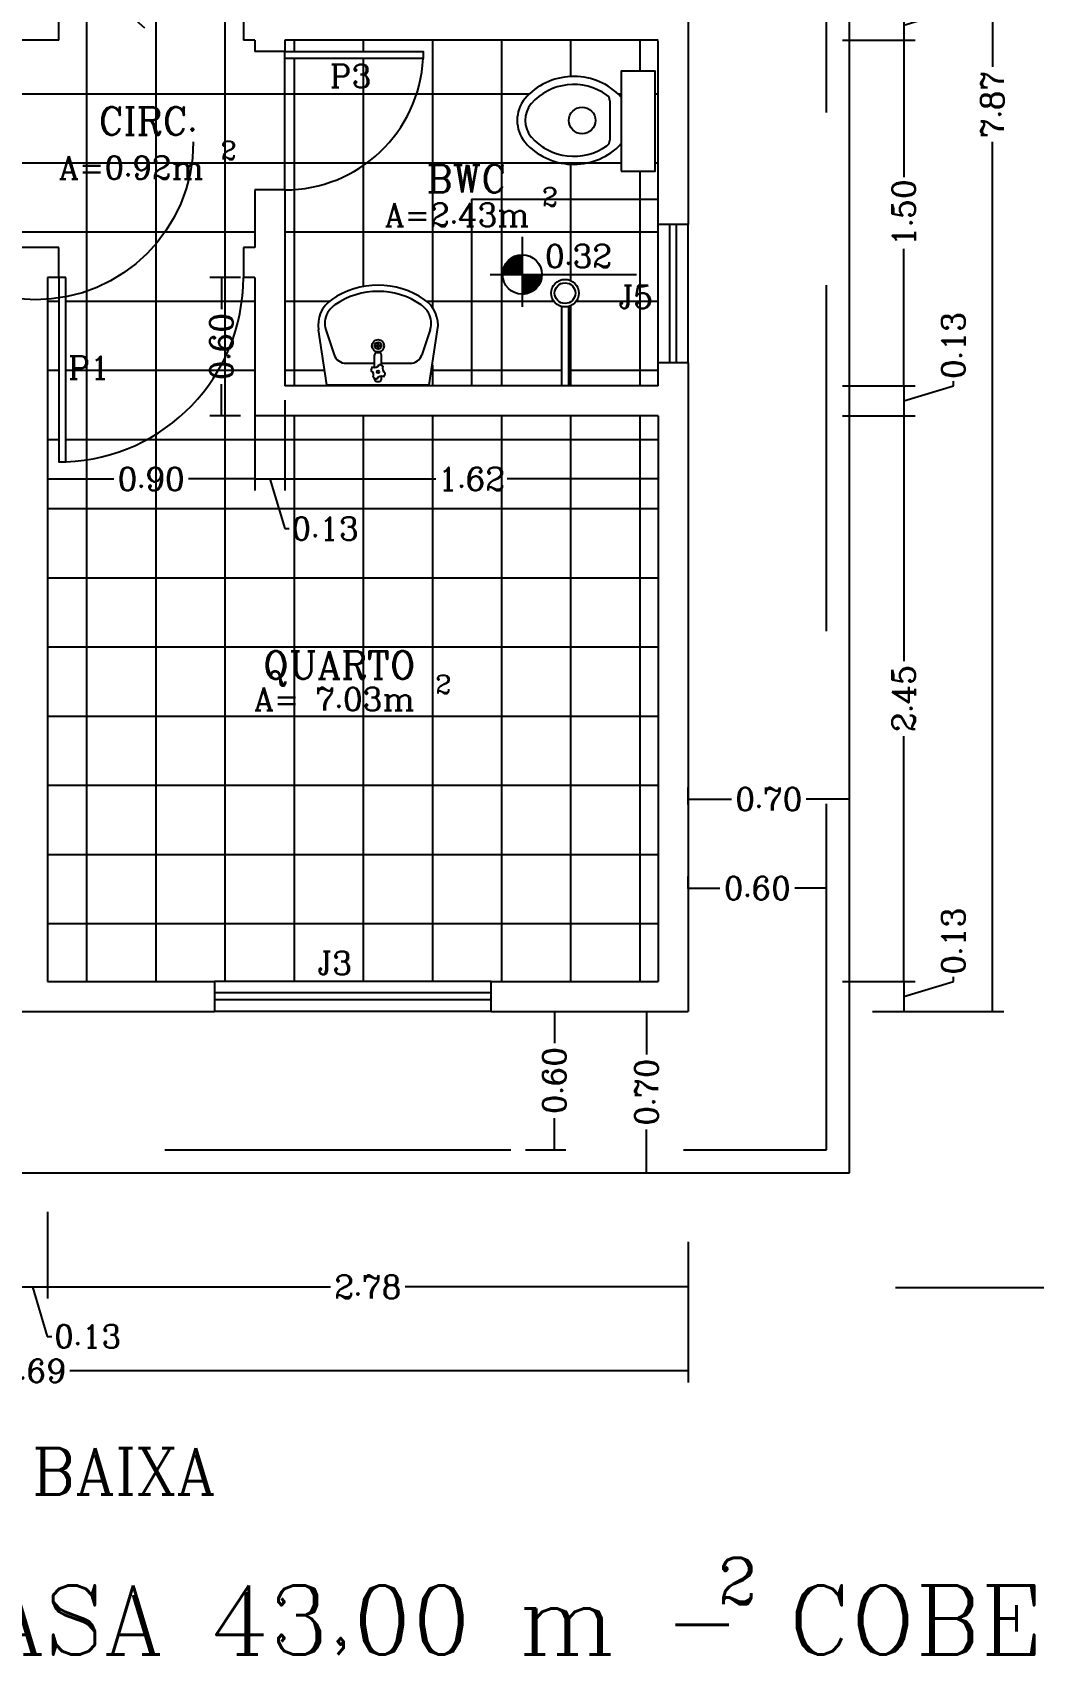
# Model space of a CAD drawing. Extents: x 374.2 to 444.1, y -26.3 to 30.2.
# Drawn here: x 378.37 to 382.72, y -25.39 to -18.35 of the extents above; entities that cross this region are included whole.
import ezdxf

# ---------------------------------------------------------------- set-up
doc = ezdxf.new("R2010")
doc.units = 0
doc.header["$LTSCALE"] = 20
doc.header["$MEASUREMENT"] = 0
doc.linetypes.add('DASHED2', pattern=[0.375, 0.25, -0.125])
doc.layers.get('0').update_dxf_attribs({"linetype": 'CONTINUOUS'})
doc.layers.get('DEFPOINTS').update_dxf_attribs({"linetype": 'CONTINUOUS'})
for name, color, linetype in [('APARELHOS', 244, 'CONTINUOUS'), ('CONCRETO', 5, 'CONTINUOUS'), ('COTAS', 244, 'CONTINUOUS'), ('JANELA', 5, 'CONTINUOUS'), ('PAREDE', 7, 'CONTINUOUS'), ('PISO', 30, 'CONTINUOUS'), ('PORTA', 1, 'CONTINUOUS'), ('PORTA2', 30, 'CONTINUOUS'), ('PROJEÇÃO', 30, 'DASHED2'), ('TEXTO', 1, 'CONTINUOUS'), ('VISTAL', 30, 'CONTINUOUS')]:
    doc.layers.add(name, color=color, linetype=linetype)
doc.styles.add('ROMANC', font='ROMANC.SHX')
doc.dimstyles.get("Standard").update_dxf_attribs({"dimtxt": 0.1, "dimasz": 0.18, "dimexe": 0.05, "dimexo": 0.0625, "dimgap": 0.01, "dimtad": 0, "dimzin": 0, "dimdsep": 46, "dimtxsty": 'ROMANC', "dimblk1": 'NONE', "dimblk2": 'NONE', "dimsah": 1, "dimcen": 0.09, "dimclrd": 30, "dimclre": 30, "dimadec": 0, "dimazin": 0, "dimtfac": 1, "dimtdec": 4, "dimtofl": 0, "dimtmove": 1, "dimatfit": 3, "dimldrblk": 'NONE', "dimfxl": 1, "dimtolj": 1, "dimtzin": 0, "dimarcsym": 0})

# ---------------------------------------------------------------- blocks, each defined once
blk = doc.blocks.new('*D117')
at = {"layer": 'COTAS', "color": 30, "linetype": 'Continuous', "lineweight": -2, "transparency": 16777216}
for p, q in [((382.0177, -14.7303), (382.5879, -14.7303)), ((382.5379, -14.7303), (382.5379, -18.5029)), ((382.5379, -22.6003), (382.5379, -18.8277)), ((382.0177, -22.6003), (382.5879, -22.6003))]:
    blk.add_line(p, q, dxfattribs=at)
at = {"layer": 'DEFPOINTS', "color": 0, "linetype": 'Continuous', "transparency": 16777216}
for p in [(381.2177, -14.7303), (381.2177, -22.6003), (382.5379, -22.6003)]:
    blk.add_point(p, dxfattribs=at)
at = {"layer": 'COTAS', "color": 0, "linetype": 'Continuous', "transparency": 16777216, "insert": (382.5379, -18.6653), "char_height": 0.1, "attachment_point": 5, "rotation": 90, "style": 'ROMANC'}
blk.add_mtext('\\A1;7.87', dxfattribs=at)
blk = doc.blocks.new('_NONE')
at = {"color": 0, "linetype": 'ByBlock'}
blk.add_circle((0, 0), 0.25, dxfattribs=at)
blk = doc.blocks.new('*D115')
at = {"layer": 'COTAS', "color": 30, "linetype": 'Continuous', "lineweight": -2, "transparency": 16777216}
for p, q in [((382.1532, -20.0161), (382.1532, -21.0808)), ((382.1532, -22.4703), (382.1532, -21.4056)), ((381.8877, -22.4703), (382.2032, -22.4703))]:
    blk.add_line(p, q, dxfattribs=at)
at = {"layer": 'DEFPOINTS', "color": 0, "linetype": 'Continuous', "transparency": 16777216}
for p in [(381.0877, -20.0161), (381.0877, -22.4703), (382.1532, -22.4703)]:
    blk.add_point(p, dxfattribs=at)
at = {"layer": 'COTAS', "color": 0, "linetype": 'Continuous', "transparency": 16777216, "insert": (382.1532, -21.2432), "char_height": 0.1, "attachment_point": 5, "rotation": 90, "style": 'ROMANC'}
blk.add_mtext('\\A1;2.45', dxfattribs=at)
blk = doc.blocks.new('*D104')
at = {"layer": 'COTAS', "color": 30, "linetype": 'Continuous', "lineweight": -2, "transparency": 16777216}
for p, q in [((375.5277, -22.7503), (375.5277, -24.2095)), ((381.2177, -23.6003), (381.2177, -24.2095)), ((375.5277, -24.1595), (378.2103, -24.1595)), ((381.2177, -24.1595), (378.5351, -24.1595))]:
    blk.add_line(p, q, dxfattribs=at)
at = {"layer": 'DEFPOINTS', "color": 0, "linetype": 'Continuous', "transparency": 16777216}
for p in [(375.5277, -21.7503), (381.2177, -22.6003), (381.2177, -24.1595)]:
    blk.add_point(p, dxfattribs=at)
at = {"layer": 'COTAS', "color": 0, "linetype": 'Continuous', "transparency": 16777216, "insert": (378.3727, -24.1595), "char_height": 0.1, "attachment_point": 5, "style": 'ROMANC'}
blk.add_mtext('\\A1;5.69', dxfattribs=at)
blk = doc.blocks.new('*D103')
at = {"layer": 'COTAS', "color": 30, "linetype": 'Continuous', "lineweight": -2, "transparency": 16777216}
for p, q in [((381.2177, -23.6003), (381.2177, -23.8451)), ((378.4377, -23.7951), (379.6653, -23.7951)), ((381.2177, -23.7951), (379.9901, -23.7951))]:
    blk.add_line(p, q, dxfattribs=at)
at = {"layer": 'DEFPOINTS', "color": 0, "linetype": 'Continuous', "transparency": 16777216}
for p in [(378.4377, -22.4703), (381.2177, -22.6003), (381.2177, -23.7951)]:
    blk.add_point(p, dxfattribs=at)
at = {"layer": 'COTAS', "color": 0, "linetype": 'Continuous', "transparency": 16777216, "insert": (379.8277, -23.7951), "char_height": 0.1, "attachment_point": 5, "style": 'ROMANC'}
blk.add_mtext('\\A1;2.78', dxfattribs=at)
blk = doc.blocks.new('*D102')
at = {"layer": 'COTAS', "color": 30, "linetype": 'Continuous', "lineweight": -2, "transparency": 16777216}
for p, q in [((378.4377, -23.4703), (378.4377, -23.8451)), ((378.3077, -23.7951), (378.4377, -23.7951)), ((378.3727, -23.7951), (378.4372, -24.0101)), ((378.4372, -24.0101), (378.4572, -24.0101))]:
    blk.add_line(p, q, dxfattribs=at)
at = {"layer": 'DEFPOINTS', "color": 0, "linetype": 'Continuous', "transparency": 16777216}
for p in [(378.4377, -22.4703), (378.3077, -22.6003), (378.4377, -23.7951)]:
    blk.add_point(p, dxfattribs=at)
at = {"layer": 'COTAS', "color": 0, "linetype": 'Continuous', "transparency": 16777216, "insert": (378.6124, -24.0101), "char_height": 0.1, "attachment_point": 5, "style": 'ROMANC'}
blk.add_mtext('\\A1;0.13', dxfattribs=at)
blk = doc.blocks.new('*D127')
at = {"layer": 'COTAS', "color": 30, "linetype": 'Continuous', "lineweight": -2, "transparency": 16777216}
for p, q in [((381.2177, -22.0664), (381.2177, -22.0155)), ((381.8177, -22.0664), (381.8177, -22.0155)), ((381.2177, -22.0655), (381.3553, -22.0655)), ((381.8177, -22.0655), (381.6801, -22.0655))]:
    blk.add_line(p, q, dxfattribs=at)
at = {"layer": 'DEFPOINTS', "color": 0, "linetype": 'Continuous', "transparency": 16777216}
for p in [(381.8177, -22.0655), (381.2177, -22.1289), (381.8177, -22.1289)]:
    blk.add_point(p, dxfattribs=at)
at = {"layer": 'COTAS', "color": 0, "linetype": 'Continuous', "transparency": 16777216, "insert": (381.5177, -22.0655), "char_height": 0.1, "attachment_point": 5, "style": 'ROMANC'}
blk.add_mtext('\\A1;0.60', dxfattribs=at)
blk = doc.blocks.new('*D126')
at = {"layer": 'COTAS', "color": 30, "linetype": 'Continuous', "lineweight": -2, "transparency": 16777216}
for p, q in [((380.5116, -22.6003), (380.6874, -22.6003)), ((380.6374, -22.6003), (380.6374, -22.7379)), ((380.6374, -23.2003), (380.6374, -23.0627)), ((380.5116, -23.2003), (380.6874, -23.2003))]:
    blk.add_line(p, q, dxfattribs=at)
at = {"layer": 'DEFPOINTS', "color": 0, "linetype": 'Continuous', "transparency": 16777216}
for p in [(380.4491, -22.6003), (380.6374, -22.6003), (380.4491, -23.2003)]:
    blk.add_point(p, dxfattribs=at)
at = {"layer": 'COTAS', "color": 0, "linetype": 'Continuous', "transparency": 16777216, "insert": (380.6374, -22.9003), "char_height": 0.1, "attachment_point": 5, "rotation": 90, "style": 'ROMANC'}
blk.add_mtext('\\A1;0.60', dxfattribs=at)
blk = doc.blocks.new('*D125')
at = {"layer": 'COTAS', "color": 30, "linetype": 'Continuous', "lineweight": -2, "transparency": 16777216}
for p, q in [((381.0369, -22.6003), (381.0369, -22.7879)), ((381.08, -22.6003), (381.0869, -22.6003)), ((381.0369, -23.3003), (381.0369, -23.1127)), ((381.08, -23.3003), (381.0869, -23.3003))]:
    blk.add_line(p, q, dxfattribs=at)
at = {"layer": 'DEFPOINTS', "color": 0, "linetype": 'Continuous', "transparency": 16777216}
for p in [(381.0175, -22.6003), (381.0369, -22.6003), (381.0175, -23.3003)]:
    blk.add_point(p, dxfattribs=at)
at = {"layer": 'COTAS', "color": 0, "linetype": 'Continuous', "transparency": 16777216, "insert": (381.0369, -22.9503), "char_height": 0.1, "attachment_point": 5, "rotation": 90, "style": 'ROMANC'}
blk.add_mtext('\\A1;0.70', dxfattribs=at)
blk = doc.blocks.new('*D116')
at = {"layer": 'COTAS', "color": 30, "linetype": 'Continuous', "lineweight": -2, "transparency": 16777216}
for p, q in [((382.1532, -22.4703), (382.1532, -22.6003)), ((382.1532, -22.5353), (382.3682, -22.4708)), ((382.3682, -22.4708), (382.3682, -22.4508)), ((382.0177, -22.6003), (382.2032, -22.6003))]:
    blk.add_line(p, q, dxfattribs=at)
at = {"layer": 'DEFPOINTS', "color": 0, "linetype": 'Continuous', "transparency": 16777216}
for p in [(381.0877, -22.4703), (381.2177, -22.6003), (382.1532, -22.6003)]:
    blk.add_point(p, dxfattribs=at)
at = {"layer": 'COTAS', "color": 0, "linetype": 'Continuous', "transparency": 16777216, "insert": (382.3682, -22.2956), "char_height": 0.1, "attachment_point": 5, "rotation": 90, "style": 'ROMANC'}
blk.add_mtext('\\A1;0.13', dxfattribs=at)
blk = doc.blocks.new('*D105')
at = {"layer": 'COTAS', "color": 30, "linetype": 'Continuous', "lineweight": -2, "transparency": 16777216}
for p, q in [((378.4377, -19.4786), (378.4377, -20.3404)), ((379.3377, -19.4786), (379.3377, -20.3404)), ((378.4377, -20.2904), (378.7253, -20.2904)), ((379.3377, -20.2904), (379.0501, -20.2904))]:
    blk.add_line(p, q, dxfattribs=at)
at = {"layer": 'DEFPOINTS', "color": 0, "linetype": 'Continuous', "transparency": 16777216}
for p in [(378.4377, -19.4161), (379.3377, -19.4161), (379.3377, -20.2904)]:
    blk.add_point(p, dxfattribs=at)
at = {"layer": 'COTAS', "color": 0, "linetype": 'Continuous', "transparency": 16777216, "insert": (378.8877, -20.2904), "char_height": 0.1, "attachment_point": 5, "style": 'ROMANC'}
blk.add_mtext('\\A1;0.90', dxfattribs=at)
blk = doc.blocks.new('*D128')
at = {"layer": 'COTAS', "color": 30, "linetype": 'Continuous', "lineweight": -2, "transparency": 16777216}
for p, q in [((381.2177, -21.7033), (381.2177, -21.6293)), ((381.9177, -21.7033), (381.9177, -21.6293)), ((381.2177, -21.6793), (381.4053, -21.6793)), ((381.9177, -21.6793), (381.7301, -21.6793))]:
    blk.add_line(p, q, dxfattribs=at)
at = {"layer": 'DEFPOINTS', "color": 0, "linetype": 'Continuous', "transparency": 16777216}
for p in [(381.9177, -21.6793), (381.2177, -21.7658), (381.9177, -21.7658)]:
    blk.add_point(p, dxfattribs=at)
at = {"layer": 'COTAS', "color": 0, "linetype": 'Continuous', "transparency": 16777216, "insert": (381.5677, -21.6793), "char_height": 0.1, "attachment_point": 5, "style": 'ROMANC'}
blk.add_mtext('\\A1;0.70', dxfattribs=at)
blk = doc.blocks.new('*D114')
at = {"layer": 'COTAS', "color": 30, "linetype": 'Continuous', "lineweight": -2, "transparency": 16777216}
for p, q in [((382.1532, -19.8861), (382.1532, -20.0161)), ((382.1532, -19.9511), (382.3682, -19.8866)), ((382.3682, -19.8866), (382.3682, -19.8666)), ((381.8877, -20.0161), (382.2032, -20.0161))]:
    blk.add_line(p, q, dxfattribs=at)
at = {"layer": 'DEFPOINTS', "color": 0, "linetype": 'Continuous', "transparency": 16777216}
for p in [(381.0877, -19.8861), (381.0877, -20.0161), (382.1532, -20.0161)]:
    blk.add_point(p, dxfattribs=at)
at = {"layer": 'COTAS', "color": 0, "linetype": 'Continuous', "transparency": 16777216, "insert": (382.3682, -19.7114), "char_height": 0.1, "attachment_point": 5, "rotation": 90, "style": 'ROMANC'}
blk.add_mtext('\\A1;0.13', dxfattribs=at)
blk = doc.blocks.new('*D113')
at = {"layer": 'COTAS', "color": 30, "linetype": 'Continuous', "lineweight": -2, "transparency": 16777216}
for p, q in [((382.1532, -18.3861), (382.1532, -18.9809)), ((382.1532, -19.8861), (382.1532, -19.2913)), ((381.8877, -19.8861), (382.2032, -19.8861))]:
    blk.add_line(p, q, dxfattribs=at)
at = {"layer": 'DEFPOINTS', "color": 0, "linetype": 'Continuous', "transparency": 16777216}
for p in [(381.0877, -18.3861), (381.0877, -19.8861), (382.1532, -19.8861)]:
    blk.add_point(p, dxfattribs=at)
at = {"layer": 'COTAS', "color": 0, "linetype": 'Continuous', "transparency": 16777216, "insert": (382.1532, -19.1361), "char_height": 0.1, "attachment_point": 5, "rotation": 90, "style": 'ROMANC'}
blk.add_mtext('\\A1;1.50', dxfattribs=at)
blk = doc.blocks.new('*D112')
at = {"layer": 'COTAS', "color": 30, "linetype": 'Continuous', "lineweight": -2, "transparency": 16777216}
for p, q in [((382.1532, -18.2561), (382.1532, -18.3861)), ((382.1532, -18.3211), (382.3682, -18.2566)), ((382.3682, -18.2566), (382.3682, -18.2366)), ((381.8877, -18.3861), (382.2032, -18.3861))]:
    blk.add_line(p, q, dxfattribs=at)
at = {"layer": 'DEFPOINTS', "color": 0, "linetype": 'Continuous', "transparency": 16777216}
for p in [(381.0877, -18.2561), (381.0877, -18.3861), (382.1532, -18.3861)]:
    blk.add_point(p, dxfattribs=at)
at = {"layer": 'COTAS', "color": 0, "linetype": 'Continuous', "transparency": 16777216, "insert": (382.3682, -18.0814), "char_height": 0.1, "attachment_point": 5, "rotation": 90, "style": 'ROMANC'}
blk.add_mtext('\\A1;0.13', dxfattribs=at)
blk = doc.blocks.new('*D109')
at = {"layer": 'COTAS', "color": 30, "linetype": 'Continuous', "lineweight": -2, "transparency": 16777216}
for p, q in [((379.2752, -19.4161), (379.1428, -19.4161)), ((379.1928, -19.4161), (379.1928, -19.5537)), ((379.1928, -20.0161), (379.1928, -19.8785)), ((379.2752, -20.0161), (379.1428, -20.0161))]:
    blk.add_line(p, q, dxfattribs=at)
at = {"layer": 'DEFPOINTS', "color": 0, "linetype": 'Continuous', "transparency": 16777216}
for p in [(379.1928, -19.4161), (379.3377, -19.4161), (379.3377, -20.0161)]:
    blk.add_point(p, dxfattribs=at)
at = {"layer": 'COTAS', "color": 0, "linetype": 'Continuous', "transparency": 16777216, "insert": (379.1928, -19.7161), "char_height": 0.1, "attachment_point": 5, "rotation": 90, "style": 'ROMANC'}
blk.add_mtext('\\A1;0.60', dxfattribs=at)
blk = doc.blocks.new('*D107')
at = {"layer": 'COTAS', "color": 30, "linetype": 'Continuous', "lineweight": -2, "transparency": 16777216}
for p, q in [((381.0877, -20.0786), (381.0877, -20.3404)), ((379.4677, -20.2904), (380.1225, -20.2904)), ((381.0877, -20.2904), (380.4329, -20.2904))]:
    blk.add_line(p, q, dxfattribs=at)
at = {"layer": 'DEFPOINTS', "color": 0, "linetype": 'Continuous', "transparency": 16777216}
for p in [(379.4677, -19.8861), (381.0877, -20.0161), (381.0877, -20.2904)]:
    blk.add_point(p, dxfattribs=at)
at = {"layer": 'COTAS', "color": 0, "linetype": 'Continuous', "transparency": 16777216, "insert": (380.2777, -20.2904), "char_height": 0.1, "attachment_point": 5, "style": 'ROMANC'}
blk.add_mtext('\\A1;1.62', dxfattribs=at)
blk = doc.blocks.new('*D106')
at = {"layer": 'COTAS', "color": 30, "linetype": 'Continuous', "lineweight": -2, "transparency": 16777216}
for p, q in [((379.4677, -19.9486), (379.4677, -20.3404)), ((379.3377, -20.2904), (379.4677, -20.2904)), ((379.4027, -20.2904), (379.4672, -20.5054)), ((379.4672, -20.5054), (379.4872, -20.5054))]:
    blk.add_line(p, q, dxfattribs=at)
at = {"layer": 'DEFPOINTS', "color": 0, "linetype": 'Continuous', "transparency": 16777216}
for p in [(379.3377, -19.4161), (379.4677, -19.8861), (379.4677, -20.2904)]:
    blk.add_point(p, dxfattribs=at)
at = {"layer": 'COTAS', "color": 0, "linetype": 'Continuous', "transparency": 16777216, "insert": (379.6424, -20.5054), "char_height": 0.1, "attachment_point": 5, "style": 'ROMANC'}
blk.add_mtext('\\A1;0.13', dxfattribs=at)
blk = doc.blocks.new('*X13')
at = {"color": 0, "linetype": 'Continuous'}
for p, q in [((217.2096, -877.8211), (217.2942, -877.7365)), ((217.2096, -877.8193), (217.2924, -877.7365)), ((217.2097, -877.8174), (217.2906, -877.7366)), ((217.2098, -877.8156), (217.2887, -877.7367)), ((217.21, -877.8136), (217.2867, -877.7369)), ((217.2102, -877.8116), (217.2848, -877.7371)), ((217.2105, -877.8219), (217.295, -877.7374)), ((217.2105, -877.8096), (217.2827, -877.7374)), ((217.2108, -877.8075), (217.2806, -877.7377)), ((217.2112, -877.8053), (217.2785, -877.7381)), ((217.2117, -877.8031), (217.2762, -877.7386)), ((217.2122, -877.8008), (217.2739, -877.7391)), ((217.2123, -877.8219), (217.295, -877.7392)), ((217.2129, -877.7983), (217.2715, -877.7398)), ((217.2137, -877.7958), (217.2689, -877.7405)), ((217.2141, -877.8219), (217.295, -877.741)), ((217.2146, -877.7931), (217.2662, -877.7415)), ((217.2157, -877.7903), (217.2634, -877.7425)), ((217.2158, -877.8219), (217.295, -877.7427)), ((217.2169, -877.7872), (217.2603, -877.7438)), ((217.2176, -877.8219), (217.295, -877.7445)), ((217.2185, -877.7839), (217.257, -877.7454)), ((217.2194, -877.8219), (217.295, -877.7463)), ((217.2205, -877.7801), (217.2533, -877.7474)), ((217.2211, -877.8219), (217.295, -877.748)), ((217.2229, -877.8219), (217.295, -877.7498)), ((217.2231, -877.7757), (217.2488, -877.75)), ((217.2247, -877.8219), (217.295, -877.7516)), ((217.2265, -877.8219), (217.295, -877.7533)), ((217.2274, -877.7697), (217.2428, -877.7542)), ((217.2282, -877.8219), (217.295, -877.7551)), ((217.23, -877.8219), (217.295, -877.7569)), ((217.2318, -877.8219), (217.295, -877.7586)), ((217.2335, -877.8219), (217.295, -877.7604)), ((217.2353, -877.8219), (217.295, -877.7622)), ((217.2371, -877.8219), (217.295, -877.7639)), ((217.2388, -877.8219), (217.295, -877.7657)), ((217.2406, -877.8219), (217.295, -877.7675)), ((217.2424, -877.8219), (217.295, -877.7692)), ((217.2441, -877.8219), (217.295, -877.771)), ((217.2459, -877.8219), (217.295, -877.7728)), ((217.2477, -877.8219), (217.295, -877.7745)), ((217.2494, -877.8219), (217.295, -877.7763)), ((217.2512, -877.8219), (217.295, -877.7781)), ((217.253, -877.8219), (217.295, -877.7798)), ((217.2547, -877.8219), (217.295, -877.7816)), ((217.2565, -877.8219), (217.295, -877.7834)), ((217.2583, -877.8219), (217.295, -877.7851)), ((217.26, -877.8219), (217.295, -877.7869)), ((217.2618, -877.8219), (217.295, -877.7887)), ((217.2636, -877.8219), (217.295, -877.7905)), ((217.2653, -877.8219), (217.295, -877.7922)), ((217.2671, -877.8219), (217.295, -877.794)), ((217.2689, -877.8219), (217.295, -877.7958)), ((217.2706, -877.8219), (217.295, -877.7975)), ((217.2724, -877.8219), (217.295, -877.7993)), ((217.2742, -877.8219), (217.295, -877.8011)), ((217.276, -877.8219), (217.295, -877.8028)), ((217.2777, -877.8219), (217.295, -877.8046)), ((217.2795, -877.8219), (217.295, -877.8064)), ((217.2813, -877.8219), (217.295, -877.8081)), ((217.283, -877.8219), (217.295, -877.8099)), ((217.2848, -877.8219), (217.295, -877.8117)), ((217.2866, -877.8219), (217.295, -877.8134)), ((217.2883, -877.8219), (217.295, -877.8152)), ((217.2901, -877.8219), (217.295, -877.817)), ((217.2919, -877.8219), (217.295, -877.8187)), ((217.2936, -877.8219), (217.295, -877.8205)), ((217.295, -877.8223), (217.2954, -877.8219)), ((217.295, -877.824), (217.2972, -877.8219)), ((217.295, -877.8258), (217.2989, -877.8219)), ((217.295, -877.8276), (217.3007, -877.8219)), ((217.295, -877.8293), (217.3025, -877.8219)), ((217.295, -877.8311), (217.3042, -877.8219)), ((217.295, -877.8329), (217.306, -877.8219)), ((217.295, -877.8346), (217.3078, -877.8219)), ((217.295, -877.8364), (217.3095, -877.8219)), ((217.295, -877.8382), (217.3113, -877.8219)), ((217.295, -877.8399), (217.3131, -877.8219)), ((217.295, -877.8417), (217.3148, -877.8219)), ((217.295, -877.8435), (217.3166, -877.8219)), ((217.295, -877.8453), (217.3184, -877.8219)), ((217.295, -877.847), (217.3201, -877.8219)), ((217.295, -877.8488), (217.3219, -877.8219)), ((217.295, -877.8506), (217.3237, -877.8219)), ((217.295, -877.8523), (217.3254, -877.8219)), ((217.295, -877.8541), (217.3272, -877.8219)), ((217.295, -877.8559), (217.329, -877.8219)), ((217.295, -877.8576), (217.3308, -877.8219)), ((217.295, -877.8594), (217.3325, -877.8219)), ((217.295, -877.8612), (217.3343, -877.8219)), ((217.295, -877.8629), (217.3361, -877.8219)), ((217.295, -877.8647), (217.3378, -877.8219)), ((217.295, -877.8665), (217.3396, -877.8219)), ((217.295, -877.8682), (217.3414, -877.8219)), ((217.295, -877.87), (217.3431, -877.8219)), ((217.295, -877.8718), (217.3449, -877.8219)), ((217.295, -877.8735), (217.3467, -877.8219)), ((217.295, -877.8753), (217.3484, -877.8219)), ((217.295, -877.8771), (217.3502, -877.8219)), ((217.295, -877.8788), (217.352, -877.8219)), ((217.295, -877.8806), (217.3537, -877.8219)), ((217.295, -877.8824), (217.3555, -877.8219)), ((217.295, -877.8841), (217.3573, -877.8219)), ((217.295, -877.8859), (217.359, -877.8219)), ((217.295, -877.8877), (217.3608, -877.8219)), ((217.295, -877.8894), (217.3626, -877.8219)), ((217.295, -877.8912), (217.3643, -877.8219)), ((217.295, -877.893), (217.3661, -877.8219)), ((217.295, -877.8948), (217.3679, -877.8219)), ((217.295, -877.8965), (217.3696, -877.8219)), ((217.295, -877.8983), (217.3714, -877.8219)), ((217.295, -877.9001), (217.3732, -877.8219)), ((217.295, -877.9018), (217.3749, -877.8219)), ((217.295, -877.9036), (217.3767, -877.8219)), ((217.295, -877.9054), (217.3785, -877.8219)), ((217.295, -877.9071), (217.3802, -877.8219)), ((217.2966, -877.9073), (217.3805, -877.8235)), ((217.2984, -877.9073), (217.3804, -877.8253)), ((217.3003, -877.9072), (217.3803, -877.8271)), ((217.3022, -877.9071), (217.3802, -877.8291)), ((217.3041, -877.9069), (217.38, -877.831)), ((217.3061, -877.9066), (217.3798, -877.833)), ((217.3082, -877.9063), (217.3795, -877.8351)), ((217.3103, -877.906), (217.3791, -877.8372)), ((217.3125, -877.9055), (217.3787, -877.8394)), ((217.3148, -877.905), (217.3782, -877.8417)), ((217.3172, -877.9044), (217.3776, -877.844)), ((217.3196, -877.9037), (217.3769, -877.8465)), ((217.3222, -877.9029), (217.376, -877.8491)), ((217.325, -877.9019), (217.3751, -877.8518)), ((217.3279, -877.9008), (217.3739, -877.8548)), ((217.3311, -877.8994), (217.3725, -877.8579)), ((217.3345, -877.8977), (217.3708, -877.8614)), ((217.3385, -877.8955), (217.3686, -877.8654)), ((217.3434, -877.8923), (217.3655, -877.8703)), ((217.3513, -877.8862), (217.3593, -877.8782))]:
    blk.add_line(p, q, dxfattribs=at)

msp = doc.modelspace()

# ---------------------------------------------------------------- linework, layer by layer
at = {"layer": 'APARELHOS', "ltscale": 0.5}
msp.add_line((380.8776, -18.6494), (380.8776, -18.8201), dxfattribs=at)
at = {"layer": 'APARELHOS'}
for p, q in [((379.6498, -19.8825), (379.6135, -19.6439)), ((379.6459, -19.6429), (379.6818, -19.7516)), ((380.0984, -19.6429), (380.0624, -19.7516)), ((380.0945, -19.8825), (380.1308, -19.6439)), ((379.8571, -19.8064), (379.8571, -19.7523)), ((379.8671, -19.7423), (379.8771, -19.7423)), ((379.8871, -19.7975), (379.8871, -19.7523)), ((379.7331, -19.7887), (379.8571, -19.7887)), ((379.8871, -19.7887), (380.0112, -19.7887)), ((379.8871, -19.8575), (379.8871, -19.8446)), ((379.6498, -19.8825), (380.0945, -19.8825)), ((379.8571, -19.8575), (379.8571, -19.8535)), ((379.8671, -19.8675), (379.8771, -19.8675))]:
    msp.add_line(p, q, dxfattribs=at)
at = {"layer": 'APARELHOS', "linetype": 'Continuous'}
msp.add_lwpolyline([(380.9265, -18.9557), (381.0738, -18.9557), (381.0738, -18.5218), (380.9265, -18.5218)], close=True, dxfattribs=at)
at = {"layer": 'APARELHOS', "ltscale": 0.5}
msp.add_circle((380.7576, -18.735), 0.0578, dxfattribs=at)
at = {"layer": 'APARELHOS'}
for centre, radius in [((379.8721, -19.7125), 0.0265), ((379.8721, -19.7125), 0.0152), ((379.8721, -19.8255), 0.00545)]:
    msp.add_circle(centre, radius, dxfattribs=at)
at = {"layer": 'APARELHOS', "ltscale": 0.5}
for centre, radius, start, end in [((380.7216, -18.8261), 0.2821, 46.48463, 138.63081), ((380.6259, -18.7347), 0.15, 140.68274, 219.31726), ((380.7216, -18.8261), 0.2471, 54.51024, 138.63081), ((380.8476, -18.6494), 0.03, 0, 54.51024), ((380.8676, -18.6723), 0.07, 32.64195, 46.48463), ((380.6259, -18.7347), 0.115, 140.68274, 219.31726), ((380.7216, -18.6433), 0.2821, 221.36919, 313.51537), ((380.7216, -18.6433), 0.2471, 221.36919, 305.48976), ((380.8476, -18.8201), 0.03, 305.48976, 0), ((380.8676, -18.7971), 0.07, 313.51537, 327.35805)]:
    msp.add_arc(centre, radius, start, end, dxfattribs=at)
at = {"layer": 'APARELHOS'}
for centre, radius, start, end in [((379.8721, -19.8036), 0.3542, 55.18128, 124.81872), ((379.8721, -19.8036), 0.3272, 55.18128, 124.81872), ((379.747, -19.6236), 0.135, 124.81872, 188.64146), ((379.747, -19.6236), 0.108, 124.81872, 150.35218), ((379.9973, -19.6236), 0.108, 29.64782, 55.18128), ((379.9973, -19.6236), 0.135, 351.35854, 55.18128), ((379.7313, -19.6147), 0.09, 150.35218, 198.30995), ((380.0129, -19.6147), 0.09, 341.69005, 29.64782), ((379.7331, -19.7347), 0.054, 198.30995, 270), ((379.8671, -19.7523), 0.01, 90, 180), ((379.8771, -19.7523), 0.01, 0, 90), ((380.0112, -19.7347), 0.054, 270, 341.69005), ((379.8721, -19.8255), 0.0318, 138.37342, 169.91417), ((379.8304, -19.84), 0.0226, 335.75352, 62.53407), ((379.8576, -19.7838), 0.0226, 245.75352, 332.53407), ((379.8866, -19.8672), 0.0226, 65.75352, 152.53407), ((379.8721, -19.8255), 0.0318, 48.37342, 79.91417), ((379.9139, -19.811), 0.0226, 155.75352, 242.53407), ((379.8721, -19.8255), 0.0318, 318.37342, 349.91417), ((379.8721, -19.8255), 0.0318, 228.37342, 259.91417), ((379.8671, -19.8575), 0.01, 180, 270), ((379.8771, -19.8575), 0.01, 270, 0)]:
    msp.add_arc(centre, radius, start, end, dxfattribs=at)
at = {"layer": 'CONCRETO', "color": 244, "linetype": 'Continuous', "ltscale": 0.2}
for p, q in [((381.9177, -23.3003), (381.9177, -14.0303)), ((376.5977, -23.3003), (381.9177, -23.3003))]:
    msp.add_line(p, q, dxfattribs=at)
at = {"layer": 'COTAS', "color": 30, "linetype": 'Continuous'}
for p, q in [((379.8707, -19.711), (379.8707, -19.6976)), ((379.8737, -19.711), (379.8737, -19.6976)), ((379.8707, -19.711), (379.8572, -19.711)), ((379.8707, -19.714), (379.8572, -19.714)), ((379.8707, -19.7276), (379.8707, -19.714)), ((379.8873, -19.711), (379.8737, -19.711)), ((379.8737, -19.7276), (379.8737, -19.714)), ((379.8873, -19.714), (379.8737, -19.714))]:
    msp.add_line(p, q, dxfattribs=at)
at = {"layer": 'DEFPOINTS', "color": 0, "linetype": 'ByBlock'}
for p in [(381.1677, -19.487), (381.0877, -19.8819), (381.0877, -19.8819), (378.4377, -22.4703), (381.0877, -22.4703), (381.0877, -22.4703), (381.2177, -22.6003), (381.2177, -22.6003)]:
    msp.add_point(p, dxfattribs=at)
at = {"layer": 'JANELA', "color": 30}
for p, q in [((380.9265, -18.6203), (380.9145, -18.6203)), ((381.0877, -18.6203), (381.0738, -18.6203)), ((381.0877, -18.9203), (381.0738, -18.9203)), ((378.4877, -19.5203), (378.4377, -19.5203)), ((378.4877, -19.8203), (378.4377, -19.8203)), ((378.4877, -20.1203), (378.4377, -20.1203))]:
    msp.add_line(p, q, dxfattribs=at)
at = {"layer": 'JANELA', "color": 244}
for p, q in [((381.0877, -19.787), (381.0877, -19.187)), ((381.2177, -19.787), (381.2177, -19.187)), ((380.3624, -22.4703), (379.1624, -22.4703)), ((380.3624, -22.6003), (379.1624, -22.6003))]:
    msp.add_line(p, q, dxfattribs=at)
at = {"layer": 'JANELA', "color": 1}
for p, q in [((381.1377, -19.787), (381.1377, -19.187)), ((381.1677, -19.787), (381.1677, -19.187)), ((380.3624, -22.5203), (379.1624, -22.5203)), ((380.3624, -22.5503), (379.1624, -22.5503))]:
    msp.add_line(p, q, dxfattribs=at)
at = {"layer": 'PAREDE', "linetype": 'Continuous'}
msp.add_line((381.2177, -17.2078), (381.2177, -19.187), dxfattribs=at)
at = {"layer": 'PAREDE'}
for p, q in [((378.4877, -18.3861), (378.4877, -18.2561)), ((379.2877, -18.2561), (379.2877, -18.3861)), ((378.4877, -18.3861), (378.2577, -18.3861)), ((379.3377, -18.3861), (379.2877, -18.3861)), ((379.3377, -18.3861), (379.3377, -18.4361)), ((379.4677, -18.4361), (379.3377, -18.4361)), ((379.4677, -18.3861), (379.4677, -18.4361)), ((381.0877, -18.3861), (379.4677, -18.3861)), ((381.0877, -19.187), (381.0877, -18.3897)), ((381.2177, -18.4852), (381.2177, -19.187)), ((379.4677, -19.0361), (379.3377, -19.0361)), ((379.3377, -19.0361), (379.3377, -19.2861)), ((379.4677, -19.0361), (379.4677, -19.8861)), ((381.2177, -19.187), (381.0877, -19.187)), ((378.4877, -19.2861), (378.3077, -19.2861)), ((378.4877, -19.4161), (378.4877, -19.2861)), ((379.3377, -19.2861), (379.2877, -19.2861)), ((379.2877, -19.2861), (379.2877, -19.4161)), ((378.4377, -19.4161), (378.4377, -22.4703)), ((378.4877, -19.4161), (378.4377, -19.4161)), ((378.5177, -19.4161), (378.4377, -19.4161)), ((379.3377, -19.4161), (379.2877, -19.4161)), ((379.3377, -19.4161), (379.3377, -20.0161)), ((381.2177, -19.787), (381.0877, -19.787)), ((381.0877, -19.8861), (381.0877, -19.787)), ((381.2177, -19.787), (381.2177, -22.6003)), ((381.0877, -19.8861), (379.4677, -19.8861)), ((381.0877, -19.8861), (379.4677, -19.8861)), ((381.0877, -20.0161), (379.3377, -20.0161)), ((381.0877, -20.0161), (381.0877, -22.4703)), ((378.4377, -22.4703), (379.1624, -22.4703)), ((379.1624, -22.4703), (379.1624, -22.6003)), ((380.3624, -22.4703), (381.0877, -22.4703)), ((380.3624, -22.6003), (380.3624, -22.4703)), ((378.3077, -22.6003), (379.1624, -22.6003)), ((380.3624, -22.6003), (381.2177, -22.6003))]:
    msp.add_line(p, q, dxfattribs=at)
at = {"layer": 'PISO', "color": 30}
for p, q in [((378.6077, -14.8603), (378.6077, -22.4703)), ((378.9077, -14.8603), (378.9077, -22.4703)), ((379.2077, -14.8603), (379.2077, -22.4703)), ((379.5077, -18.3861), (379.5077, -18.4361)), ((379.8077, -18.3861), (379.8077, -18.4361)), ((380.1077, -18.3861), (380.1077, -19.5459)), ((380.4077, -18.3861), (380.4077, -19.8861)), ((380.7077, -18.3861), (380.7077, -18.5444)), ((381.0077, -18.3861), (381.0077, -18.5218)), ((379.5077, -18.4661), (379.5077, -19.8861)), ((379.8077, -18.4661), (379.8077, -19.4552)), ((380.5287, -18.6203), (378.3077, -18.6203)), ((380.9265, -18.9203), (378.3077, -18.9203)), ((380.7077, -18.9251), (380.7077, -19.4295)), ((381.0077, -18.9557), (381.0077, -19.8861)), ((379.3377, -19.2203), (378.3077, -19.2203)), ((381.0877, -19.2203), (379.4677, -19.2203)), ((379.3377, -19.5203), (378.5177, -19.5203)), ((379.66, -19.5203), (379.4677, -19.5203)), ((380.6353, -19.5203), (380.0843, -19.5203)), ((380.7077, -19.5392), (380.7077, -19.8861)), ((381.0877, -19.5203), (380.7314, -19.5203)), ((379.3377, -19.8203), (378.5177, -19.8203)), ((379.6403, -19.8203), (379.4677, -19.8203)), ((380.6681, -19.8203), (380.104, -19.8203)), ((380.1077, -19.7956), (380.1077, -19.8861)), ((381.0877, -19.8203), (380.6981, -19.8203)), ((379.5077, -20.0161), (379.5077, -22.4703)), ((379.8077, -20.0161), (379.8077, -22.4703)), ((380.1077, -20.0161), (380.1077, -22.4703)), ((380.4077, -20.0161), (380.4077, -22.4703)), ((380.7077, -20.0161), (380.7077, -22.4703)), ((381.0077, -20.0161), (381.0077, -22.4703)), ((381.0877, -20.1203), (378.5177, -20.1203)), ((381.0877, -20.4203), (378.4377, -20.4203)), ((381.0877, -20.7203), (378.4377, -20.7203)), ((381.0877, -21.0203), (378.4377, -21.0203)), ((381.0877, -21.3203), (378.4377, -21.3203)), ((381.0877, -21.6203), (378.4377, -21.6203)), ((381.0877, -21.9203), (378.4377, -21.9203)), ((381.0877, -22.2203), (378.4377, -22.2203))]:
    msp.add_line(p, q, dxfattribs=at)
at = {"layer": 'PISO'}
for p, q in [((379.4677, -19.0361), (379.4677, -18.4661)), ((381.0872, -19.0678), (381.0877, -19.0678)), ((381.0872, -19.3394), (381.0877, -19.3394))]:
    msp.add_line(p, q, dxfattribs=at)
at = {"layer": 'PISO', "color": 30, "ltscale": 0.5}
msp.add_line((380.5855, -18.8496), (380.5896, -18.8496), dxfattribs=at)
at = {"layer": 'PISO', "ltscale": 0.5}
msp.add_line((380.5896, -18.8496), (380.5896, -18.8522), dxfattribs=at)
at = {"layer": 'PISO', "color": 244, "linetype": 'Continuous'}
for q in [(381.0877, -19.0761), (380.2777, -19.8861)]:
    msp.add_line((380.2777, -19.0761), q, dxfattribs=at)
at = {"layer": 'PISO', "color": 244, "ltscale": 0.5}
for p, q in [((380.6681, -19.5424), (380.6681, -19.8861)), ((380.6981, -19.5425), (380.6981, -19.8861))]:
    msp.add_line(p, q, dxfattribs=at)
for radius in [0.06, 0.045]:
    msp.add_circle((380.6834, -19.4843), radius, dxfattribs=at)
at = {"layer": 'PORTA'}
for points in [[(379.4677, -18.4361), (380.0677, -18.4361), (380.0677, -18.4661), (379.4677, -18.4661)], [(378.5177, -19.4161), (378.4877, -19.4161), (378.4877, -20.2161), (378.5177, -20.2161)]]:
    msp.add_lwpolyline(points, close=True, dxfattribs=at)
at = {"layer": 'PORTA2', "color": 30}
msp.add_arc((379.4677, -18.4353), 0.6008, 270, 357.0624, dxfattribs=at)
at = {"layer": 'PORTA2'}
msp.add_arc((378.4871, -19.4161), 0.8006, 272.18938, 360, dxfattribs=at)
at = {"layer": 'PROJEÇÃO', "color": 30, "linetype": 'DASHED2', "ltscale": 0.3}
for p, q in [((381.8177, -23.2003), (381.8177, -14.1303)), ((376.6977, -23.2003), (381.8177, -23.2003))]:
    msp.add_line(p, q, dxfattribs=at)
at = {"layer": 'PROJEÇÃO', "linetype": 'DASHED2', "ltscale": 0.3}
msp.add_circle((378.3855, -18.8281), 0.685, dxfattribs=at)
at = {"layer": 'TEXTO', "color": 1, "linetype": 'Continuous'}
for p, q in [((380.498, -19.24), (380.498, -19.543)), ((380.358, -19.4032), (380.9101, -19.4032)), ((380.4413, -19.4032), (380.9934, -19.4032))]:
    msp.add_line(p, q, dxfattribs=at)
msp.add_circle((380.498, -19.4032), 0.0854, dxfattribs=at)
at = {"layer": 'VISTAL', "color": 3, "linetype": 'Continuous'}
msp.add_line((382.1167, -23.7979), (393.3865, -23.7979), dxfattribs=at)

# ---------------------------------------------------------------- block references
at = {"layer": 'TEXTO', "color": 1, "linetype": 'Continuous'}
msp.add_blockref('*X13', (163.203, 858.4188), dxfattribs=at)

# ---------------------------------------------------------------- texts
at = {"layer": 'TEXTO', "color": 1, "ltscale": 0.3, "style": 'ROMANC'}
for s, height, p in [('P3', 0.1, (379.6631, -18.5926)), ('CIRC.', 0.12, (378.6595, -18.7975)), ('2', 0.08, (379.1893, -18.9044)), ('A=0.92m', 0.1, (378.4878, -18.9896)), ('BWC', 0.12, (380.0828, -19.0481)), ('2', 0.08, (380.5835, -19.1062)), ('A=2.43m', 0.1, (379.9011, -19.1944)), ('J5', 0.1, (380.9155, -19.5505)), ('P1', 0.1, (378.5281, -19.8579)), ('QUARTO', 0.12, (379.3722, -21.1578)), ('2', 0.08, (380.1209, -21.2209)), ('A= 7.03m', 0.1, (379.3341, -21.2955)), ('J3', 0.1, (379.6091, -22.4406))]:
    msp.add_text(s, height=height, dxfattribs=at).set_placement(p)
at = {"layer": 'TEXTO', "color": 1, "linetype": 'Continuous', "style": 'ROMANC'}
msp.add_text('0.32', height=0.1, dxfattribs=at).set_placement((380.5962, -19.3735))
at = {"layer": 'TEXTO', "color": 5, "ltscale": 0.3, "style": 'ROMANC'}
for s, height, p in [('PLANTA BAIXA', 0.2, (377.1874, -24.6954)), ('2', 0.2, (381.3449, -25.1714)), ('CASA 43,00 m - COBERTURA TELHA CERÂMICA', 0.3, (377.8972, -25.3905))]:
    msp.add_text(s, height=height, dxfattribs=at).set_placement(p)

# ---------------------------------------------------------------- dimensions: what is measured, and where the dimension line sits
at = {"layer": 'COTAS', "linetype": 'Continuous'}
for base, p1, p2, override, picture, middle in [((382.5379, -22.6003), (381.2177, -14.7303), (381.2177, -22.6003), {"dimexo": 0.8}, '*D117', (382.5379, -18.6653)), ((382.1532, -18.3861), (381.0877, -18.2561), (381.0877, -18.3861), {"dimexo": 0.8, "dimse1": 1}, '*D112', (382.3682, -18.2266)), ((382.1532, -19.8861), (381.0877, -18.3861), (381.0877, -19.8861), {"dimexo": 0.8, "dimse1": 1}, '*D113', (382.1532, -19.1361)), ((382.1532, -20.0161), (381.0877, -19.8861), (381.0877, -20.0161), {"dimexo": 0.8, "dimse1": 1}, '*D114', (382.3682, -19.8566)), ((382.1532, -22.4703), (381.0877, -20.0161), (381.0877, -22.4703), {"dimexo": 0.8, "dimse1": 1}, '*D115', (382.1532, -21.2432)), ((382.1532, -22.6003), (381.0877, -22.4703), (381.2177, -22.6003), {"dimexo": 0.8, "dimse1": 1}, '*D116', (382.3682, -22.4408))]:
    dim = msp.add_linear_dim(base=base, p1=p1, p2=p2, angle=90, dimstyle='Standard', override=override, dxfattribs=at)
    dim.commit()
    dim.dimension.update_dxf_attribs({"geometry": picture, "text_midpoint": middle})
for base, p1, p2, picture, middle in [((379.3377, -20.2904), (378.4377, -19.4161), (379.3377, -19.4161), '*D105', (378.8877, -20.2904)), ((381.9177, -21.6793), (381.2177, -21.7658), (381.9177, -21.7658), '*D128', (381.5677, -21.6793)), ((381.8177, -22.0655), (381.2177, -22.1289), (381.8177, -22.1289), '*D127', (381.5177, -22.0655))]:
    dim = msp.add_linear_dim(base=base, p1=p1, p2=p2, dimstyle='Standard', dxfattribs=at)
    dim.commit()
    dim.dimension.update_dxf_attribs({"geometry": picture, "text_midpoint": middle})
for base, p1, p2, picture, middle in [((379.1928, -19.4161), (379.3377, -20.0161), (379.3377, -19.4161), '*D109', (379.1928, -19.7161)), ((380.6374, -22.6003), (380.4491, -23.2003), (380.4491, -22.6003), '*D126', (380.6374, -22.9003)), ((381.0369, -22.6003), (381.0175, -23.3003), (381.0175, -22.6003), '*D125', (381.0369, -22.9503))]:
    dim = msp.add_linear_dim(base=base, p1=p1, p2=p2, angle=90, dimstyle='Standard', dxfattribs=at)
    dim.commit()
    dim.dimension.update_dxf_attribs({"geometry": picture, "text_midpoint": middle})
for base, p1, p2, override, picture, middle in [((379.4677, -20.2904), (379.3377, -19.4161), (379.4677, -19.8861), {"dimse1": 1}, '*D106', (379.4972, -20.5054)), ((381.0877, -20.2904), (379.4677, -19.8861), (381.0877, -20.0161), {"dimse1": 1}, '*D107', (380.2777, -20.2904)), ((381.2177, -24.1595), (375.5277, -21.7503), (381.2177, -22.6003), {"dimexo": 1}, '*D104', (378.3727, -24.1595)), ((378.4377, -23.7951), (378.3077, -22.6003), (378.4377, -22.4703), {"dimexo": 1, "dimse1": 1}, '*D102', (378.4672, -24.0101)), ((381.2177, -23.7951), (378.4377, -22.4703), (381.2177, -22.6003), {"dimexo": 1, "dimse1": 1}, '*D103', (379.8277, -23.7951))]:
    dim = msp.add_linear_dim(base=base, p1=p1, p2=p2, dimstyle='Standard', override=override, dxfattribs=at)
    dim.commit()
    dim.dimension.update_dxf_attribs({"geometry": picture, "text_midpoint": middle})

doc.saveas('drawing.dxf')
